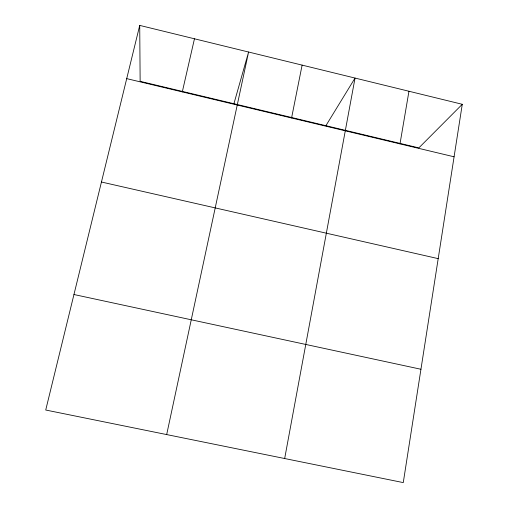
<?xml version="1.0" encoding="UTF-8"?>
<svg xmlns="http://www.w3.org/2000/svg" width="508" height="508" viewBox="0 0 508 508"><rect width="100%" height="100%" fill="white"/><g stroke="black" fill="none" stroke-linecap="round" stroke-linejoin="round"><path stroke-width="0.76" d="M462.274 104.292L403.269 482.6L45.726 410.026L139.725 25.4L462.274 104.292L418.84 147.892L140.138 81.331L139.725 25.4M399.993 143.885L408.959 91.249M284.671 458.527L355.041 78.061L325.895 125.698M291.567 117.996L302.114 65.119M166.675 434.575L248.59 52.026L233.915 103.727M182.296 91.904L194.462 38.786M73.958 294.519L420.948 369.259M101.448 182.016L438.201 258.642M126.714 78.632L454.082 156.801"/></g></svg>
